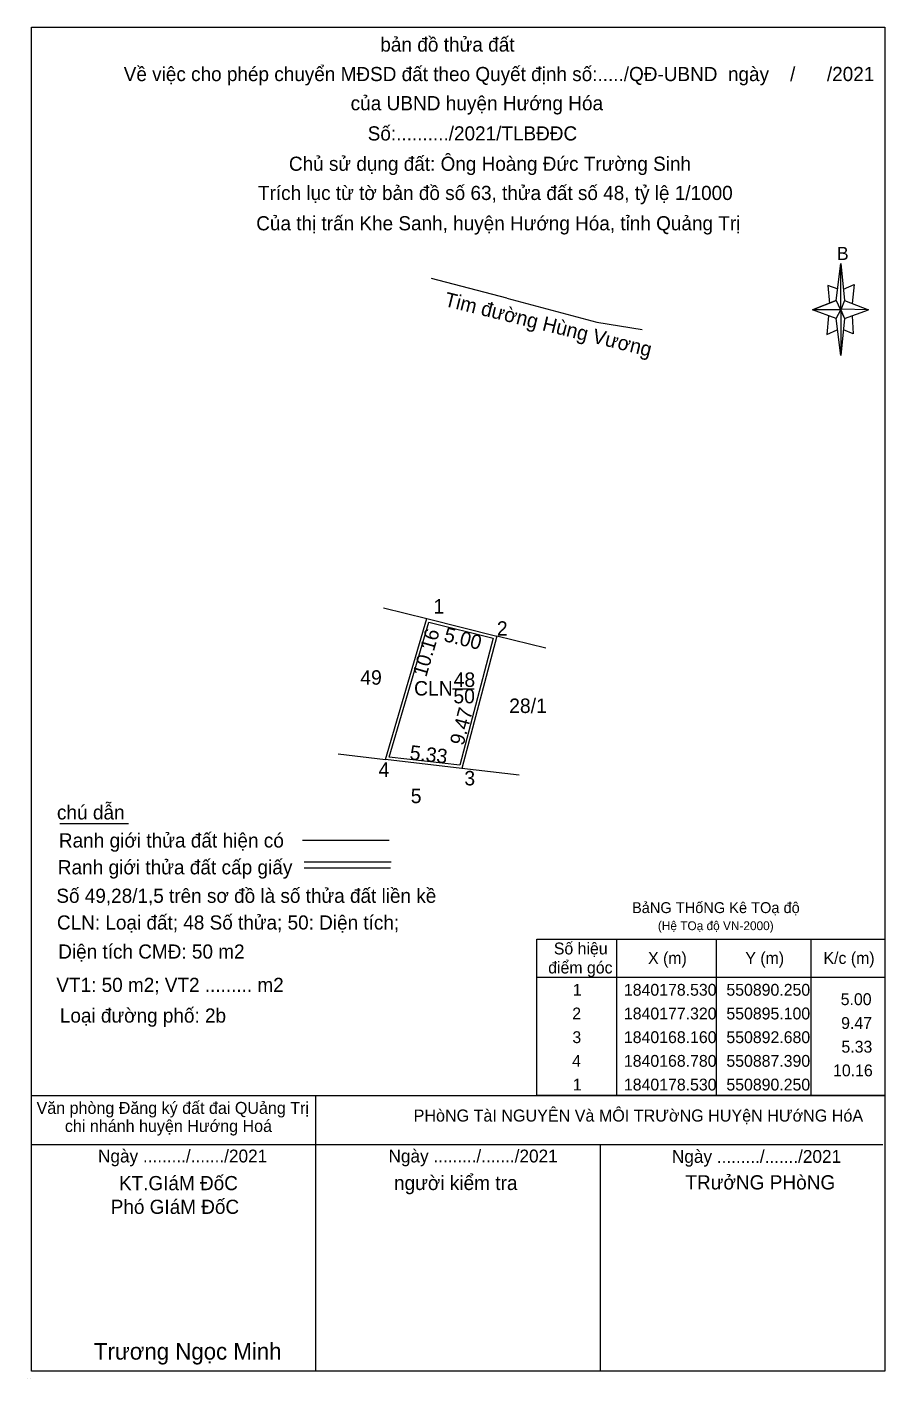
# Model space of a CAD drawing. Extents: x 550379 to 550905, y 1840168 to 1840451.
# Drawn here: x 550597.6 to 550657, y 1840348.3 to 1840441.9 of the extents above; entities that cross this region are included whole.
import ezdxf

# ---------------------------------------------------------------- set-up
doc = ezdxf.new("R2010")
doc.units = 0
for name, color, linetype in [('Level 1', 7, 'Continuous'), ('Level 10', 7, 'Continuous'), ('Level 15', 7, 'Continuous'), ('Level 17', 7, 'Continuous'), ('Level 5', 7, 'Continuous'), ('Level 6', 7, 'Continuous'), ('Level 63', 7, 'Continuous')]:
    doc.layers.add(name, color=color, linetype=linetype)

msp = doc.modelspace()

# ---------------------------------------------------------------- linework, layer by layer
at = {"layer": 'Level 10'}
for p, q in [((550630.821, 1840423.143), (550625.621, 1840424.513)), ((550622.291, 1840401.703), (550625.291, 1840400.963)), ((550622.431, 1840391.213), (550625.291, 1840400.963)), ((550625.291, 1840400.963), (550630.141, 1840399.753)), ((550630.141, 1840399.753), (550627.721, 1840390.593)), ((550633.531, 1840398.913), (550630.141, 1840399.753)), ((550627.071, 1840396.093), (550628.571, 1840396.093)), ((550619.161, 1840391.593), (550622.431, 1840391.213)), ((550627.721, 1840390.593), (550622.431, 1840391.213)), ((550631.681, 1840390.133), (550627.721, 1840390.593))]:
    msp.add_line(p, q, dxfattribs=at)
msp.add_lwpolyline([(550625.431, 1840400.723), (550629.891, 1840399.613), (550627.571, 1840390.813), (550622.691, 1840391.383)], close=True, dxfattribs=at)
at = {"layer": 'Level 15'}
for p, q in [((550630.823, 1840423.138), (550637.045, 1840421.492)), ((550637.045, 1840421.492), (550640.201, 1840420.969))]:
    msp.add_line(p, q, dxfattribs=at)
at = {"layer": 'Level 17'}
msp.add_line((550599.901, 1840386.783), (550604.651, 1840386.783), dxfattribs=at)
at = {"layer": 'Level 5'}
for p, q in [((550653.621, 1840422.993), (550653.941, 1840425.543)), ((550653.751, 1840423.773), (550653.031, 1840424.033)), ((550653.031, 1840424.033), (550653.151, 1840422.783)), ((550654.131, 1840423.773), (550654.861, 1840424.093)), ((550654.861, 1840424.093), (550654.731, 1840422.783)), ((550653.621, 1840422.993), (550651.971, 1840422.333)), ((550651.971, 1840422.333), (550653.621, 1840422.993)), ((550653.941, 1840422.333), (550653.621, 1840422.993)), ((550653.621, 1840422.993), (550654.201, 1840421.743)), ((550654.201, 1840422.993), (550655.841, 1840422.333)), ((550653.621, 1840421.743), (550651.971, 1840422.333)), ((550653.941, 1840422.333), (550651.971, 1840422.333)), ((550655.841, 1840422.333), (550653.941, 1840422.393)), ((550653.941, 1840422.393), (550653.941, 1840422.333)), ((550653.941, 1840422.333), (550654.201, 1840421.743)), ((550654.201, 1840421.743), (550655.841, 1840422.333)), ((550654.201, 1840421.743), (550655.841, 1840422.333)), ((550653.091, 1840421.933), (550652.961, 1840420.623)), ((550654.201, 1840421.743), (550653.941, 1840419.183)), ((550654.731, 1840421.933), (550654.801, 1840420.683)), ((550652.961, 1840420.623), (550653.681, 1840420.953)), ((550654.801, 1840420.683), (550654.131, 1840420.953)), ((550617.621, 1840348.883), (550617.621, 1840367.953)), ((550597.941, 1840364.563), (550656.851, 1840364.563)), ((550597.941, 1840364.563), (550656.851, 1840364.563)), ((550597.941, 1840364.563), (550656.851, 1840364.563)), ((550597.941, 1840348.883), (550597.941, 1840364.563)), ((550637.301, 1840348.883), (550637.301, 1840364.563)), ((550597.631, 1840348.383), (550597.631, 1840348.383)), ((550597.631, 1840348.383), (550597.631, 1840348.383)), ((550597.631, 1840348.383), (550597.631, 1840348.383)), ((550597.891, 1840348.333), (550597.891, 1840348.333)), ((550597.891, 1840348.333), (550597.891, 1840348.333)), ((550597.891, 1840348.333), (550597.891, 1840348.333)), ((550656.991, 1840348.883), (550597.941, 1840348.883))]:
    msp.add_line(p, q, dxfattribs=at)
for points in [[(550597.941, 1840441.913), (550656.991, 1840441.913), (550656.991, 1840348.883), (550597.941, 1840348.883)], [(550653.941, 1840425.543), (550654.201, 1840422.993), (550653.941, 1840422.333)], [(550653.941, 1840422.333), (550653.941, 1840419.183), (550653.621, 1840421.743)]]:
    msp.add_lwpolyline(points, close=True, dxfattribs=at)
at = {"layer": 'Level 6'}
for p, q in [((550616.701, 1840385.633), (550622.691, 1840385.633)), ((550616.801, 1840384.123), (550622.831, 1840384.123)), ((550616.801, 1840383.713), (550622.781, 1840383.713)), ((550597.941, 1840367.953), (550656.991, 1840367.953))]:
    msp.add_line(p, q, dxfattribs=at)
at = {"layer": 'Level 63'}
for p, q in [((550638.411, 1840378.783), (550638.411, 1840367.953)), ((550645.311, 1840378.783), (550645.311, 1840367.953)), ((550651.871, 1840378.783), (550651.871, 1840367.953)), ((550632.901, 1840376.153), (550656.991, 1840376.153))]:
    msp.add_line(p, q, dxfattribs=at)
msp.add_lwpolyline([(550632.901, 1840378.783), (550656.991, 1840378.783), (550656.991, 1840367.953), (550632.901, 1840367.953)], close=True, dxfattribs=at)

# ---------------------------------------------------------------- texts
at = {"layer": 'Level 1'}
for s, height, p in [('BảNG THốNG Kê TOạ độ ', 0.75444, (550639.49, 1840380.58)), ('(Hệ TOạ độ VN-2000)', 0.61236, (550641.28, 1840379.4))]:
    msp.add_text(s, height=height, dxfattribs=at).set_placement(p)
at = {"layer": 'Level 10'}
for s, p in [('1', (550625.75, 1840401.31)), ('2', (550630.14, 1840399.78)), ('49', (550620.69, 1840396.39)), ('48', (550627.15, 1840396.24)), ('CLN', (550624.41, 1840395.64)), ('50', (550627.13, 1840395.1)), ('28/1', (550630.99, 1840394.43)), ('4', (550621.95, 1840390.01)), ('3', (550627.89, 1840389.42)), ('5', (550624.18, 1840388.19))]:
    msp.add_text(s, height=1, dxfattribs=at).set_placement(p)
at = {"layer": 'Level 5'}
for s, height, p in [('bản đồ thửa đất', 0.98412, (550622.07, 1840440.21)), ('Về việc cho phép chuyển MĐSD đất theo Quyết định số:...../QĐ-UBND  ngày    /      /2021', 0.97998, (550604.32, 1840438.17)), ('của UBND huyện Hướng Hóa', 0.98412, (550620.02, 1840436.15)), ('Số:........../2021/TLBĐĐC', 0.97998, (550621.2, 1840434.06)), ('Chủ sử dụng đất: Ông Hoàng Đức Trường Sinh', 0.97998, (550615.75, 1840431.96)), ('Trích lục từ tờ bản đồ số 63, thửa đất số 48, tỷ lệ 1/1000 ', 0.97998, (550613.61, 1840429.94)), ('Của thị trấn Khe Sanh, huyện Hướng Hóa, tỉnh Quảng Trị', 0.97998, (550613.49, 1840427.84)), ('B', 0.904, (550653.67, 1840425.79)), ('Ngày ........./......./2021', 0.88998, (550602.54, 1840363.32)), ('Ngày ........./......./2021', 0.88998, (550622.64, 1840363.32)), ('Ngày ........./......./2021', 0.88998, (550642.25, 1840363.29)), ('KT.GIáM ĐốC', 0.97998, (550603.99, 1840361.4)), ('người kiểm tra', 0.98412, (550623.02, 1840361.41)), ('TRưởNG PHòNG', 0.98412, (550643.18, 1840361.45)), ('Phó GIáM ĐốC', 0.97998, (550603.42, 1840359.76)), ('Trương Ngọc Minh', 1.15002, (550602.26, 1840349.67))]:
    msp.add_text(s, height=height, dxfattribs=at).set_placement(p)
at = {"layer": 'Level 6'}
for s, height, p in [('chú dẫn', 0.9841, (550599.7, 1840387.06)), ('Ranh giới thửa đất hiện có ', 0.98412, (550599.83, 1840385.12)), ('Ranh giới thửa đất cấp giấy', 0.98412, (550599.76, 1840383.26)), ('Số 49,28/1,5 trên sơ đồ là số thửa đất liền kề', 0.97998, (550599.66, 1840381.29)), ('CLN: Loại đất; 48 Số thửa; 50: Diện tích;', 0.97998, (550599.7, 1840379.44)), ('Diện tích CMĐ: 50 m2 ', 0.97998, (550599.79, 1840377.43)), ('VT1: 50 m2; VT2 ......... m2', 0.97998, (550599.66, 1840375.12)), ('Loại đường phố: 2b', 0.97998, (550599.9, 1840373)), (' Văn phòng Đăng ký đất đai QUảng Trị', 0.83136, (550597.98, 1840366.68)), ('PHòNG TàI NGUYÊN Và MÔI TRƯờNG HUYệN HƯớNG HóA', 0.83322, (550624.38, 1840366.15)), ('chi nhánh huyện Hướng Hoá', 0.83136, (550600.25, 1840365.43))]:
    msp.add_text(s, height=height, dxfattribs=at).set_placement(p)
at = {"layer": 'Level 63'}
for s, height, rotation, p in [('Tim đường Hùng Vương', 1.00002, 346.10282, (550626.45, 1840422.61)), ('10.16', 1, 73.65183, (550625.25, 1840396.87)), ('5.00', 0.9999, 345.99156, (550626.41, 1840399.42)), ('9.47', 1, 75.20103, (550627.83, 1840392.13)), ('5.33', 1, 353.3153, (550624.07, 1840391.22))]:
    msp.add_text(s, height=height, rotation=rotation, dxfattribs=at).set_placement(p)
for s, height, p in [('Số hiệu', 0.8204, (550634.08, 1840377.72)), ('điểm góc', 0.8204, (550633.69, 1840376.4)), ('X (m)', 0.8204, (550640.6, 1840377.06)), ('Y (m)', 0.8204, (550647.33, 1840377.06)), ('K/c (m)', 0.8204, (550652.74, 1840377.06)), (' 1', 0.8204, (550635.09, 1840374.86)), ('1840178.530', 0.82044, (550638.93, 1840374.86)), ('550890.250', 0.8204, (550646.02, 1840374.86)), ('5.00', 0.8204, (550653.93, 1840374.21)), (' 2', 0.8204, (550635.05, 1840373.22)), ('1840177.320', 0.82044, (550638.93, 1840373.22)), ('550895.100', 0.8204, (550646.02, 1840373.22)), ('9.47', 0.8204, (550653.96, 1840372.56)), (' 3', 0.8204, (550635.06, 1840371.58)), ('1840168.160', 0.82044, (550638.93, 1840371.58)), ('550892.680', 0.8204, (550646.02, 1840371.58)), ('5.33', 0.8204, (550653.98, 1840370.92)), (' 4', 0.8204, (550635.04, 1840369.94)), ('1840168.780', 0.82044, (550638.93, 1840369.94)), ('550887.390', 0.8204, (550646.02, 1840369.94)), ('10.16', 0.8204, (550653.4, 1840369.28)), (' 1', 0.8204, (550635.09, 1840368.3)), ('1840178.530', 0.82044, (550638.93, 1840368.3)), ('550890.250', 0.8204, (550646.02, 1840368.3))]:
    msp.add_text(s, height=height, dxfattribs=at).set_placement(p)

doc.saveas('drawing.dxf')
